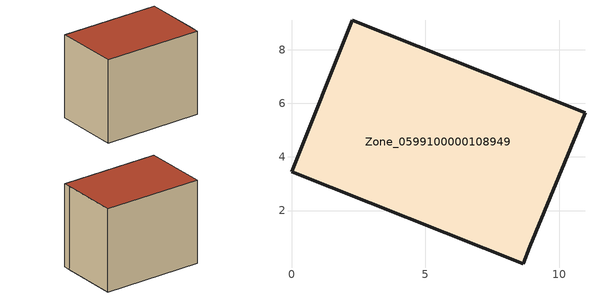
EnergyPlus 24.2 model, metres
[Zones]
Zone_0599100000108949
 floor ground (C_G): 8.67,0.01 0,3.45 2.27,9.11 10.97,5.66 8.9,0.64 z0.48
 wall outside (C_F): 10.97,5.66 2.27,9.11 0,3.45 8.67,0.01 8.9,0.64 10.97,5.66 z0.48:8.16
 roof outside (C_R): 0,3.45 8.67,0.01 8.9,0.64 10.97,5.66 2.27,9.11 z8.16
[BUILDING]
Pand.0599100000108949: North Axis=0; Terrain=City; Loads Convergence Tolerance Value=0.04; Temperature Convergence Tolerance Value=0.4; Solar Distribution=FullExterior; Maximum Number of Warmup Days=25; Minimum Number of Warmup Days=1
[Site:Location]
Rotterdam.The.Hague.AP_ZH_NLD Design_Conditions: Latitude=51.96; Longitude=4.45; Time Zone=1; Elevation=-4.5
[SITE:GROUNDTEMPERATURE:BUILDINGSURFACE]
18, 18, 18, 18, 18, 18, 18, 18, 18, 18, 18, 18
[MATERIAL] Thermal Absorptance=0.9; Solar Absorptance=0.7; Visible Absorptance=0.7
Name | Roughness | Thickness | Conductivity | Density | Specific Heat
G.TI.1965-1974 | MediumSmooth | 0.15 | 0.882353 | 540 | 1210
F.TI.1965-1974 | Rough | 0.3 | 0.697674 | 1920 | 840
R.TI.1965-1974 | MediumRough | 0.2 | 0.232558 | 1500 | 1000
[CONSTRUCTION]
C_G: G.TI.1965-1974
C_F: F.TI.1965-1974
C_R: R.TI.1965-1974
[ZONE]
Zone_0599100000108949: Type=1; Multiplier=1; Ceiling Height=Autocalculate; Volume=Autocalculate; Floor Area=autocalculate; Part of Total Floor Area=Yes
[ZONEINFILTRATION:DESIGNFLOWRATE]
Infil_Zone_0599100000108949: Zone or ZoneList or Space or SpaceList=Zone_0599100000108949; Schedule=AlwaysOn; Design Flow Rate Calculation Method=Flow/Area; Flow Rate per Floor Area=0.003; Constant Term Coefficient=1; Temperature Term Coefficient=0; Velocity Term Coefficient=0; Velocity Squared Term Coefficient=0
[HVACTEMPLATE:ZONE:IDEALLOADSAIRSYSTEM]
Zone_0599100000108949: Maximum Heating Supply Air Temperature=50; Minimum Cooling Supply Air Temperature=13; Maximum Heating Supply Air Humidity Ratio=0.0156; Minimum Cooling Supply Air Humidity Ratio=0.0077; Heating Limit=NoLimit; Cooling Limit=NoLimit; Dehumidification Control Type=ConstantSensibleHeatRatio; Cooling Sensible Heat Ratio=0.7; Dehumidification Setpoint=60; Humidification Control Type=None; Humidification Setpoint=30; Outdoor Air Method=None; Outdoor Air Flow Rate per Person=0.00944; Outdoor Air Flow Rate per Zone Floor Area=0; Outdoor Air Flow Rate per Zone=0; Demand Controlled Ventilation Type=None; Outdoor Air Economizer Type=NoEconomizer; Heat Recovery Type=None; Sensible Heat Recovery Effectiveness=0.7; Latent Heat Recovery Effectiveness=0.65
[ZONECONTROL:THERMOSTAT]
ThermostatControl_Zone_0599100000108949: Zone or ZoneList=Zone_0599100000108949; Control Type Schedule=DualSetpointControlType; Control 1=Thermostat_Zone_0599100000108949; Temperature Difference Between Cutout And Setpoint=0
[THERMOSTATSETPOINT:DUALSETPOINT]
Thermostat_Zone_0599100000108949: Heating Setpoint Temperature Schedule=HeatingSetpoint_Zone_0599100000108949; Cooling Setpoint Temperature Schedule=CoolingSetpoint_Zone_0599100000108949
[SCHEDULE:COMPACT]
HeatingSetpoint_Zone_0599100000108949: Through: 12/31, For: AllDays, Until: 24:00, 21
CoolingSetpoint_Zone_0599100000108949: Through: 12/31, For: AllDays, Until: 24:00, 24
DualSetpointControlType: Through: 12/31, For: AllDays, Until: 24:00, 4
AlwaysOn: Through: 12/31, For: AllDays, Until: 24:00, 1
